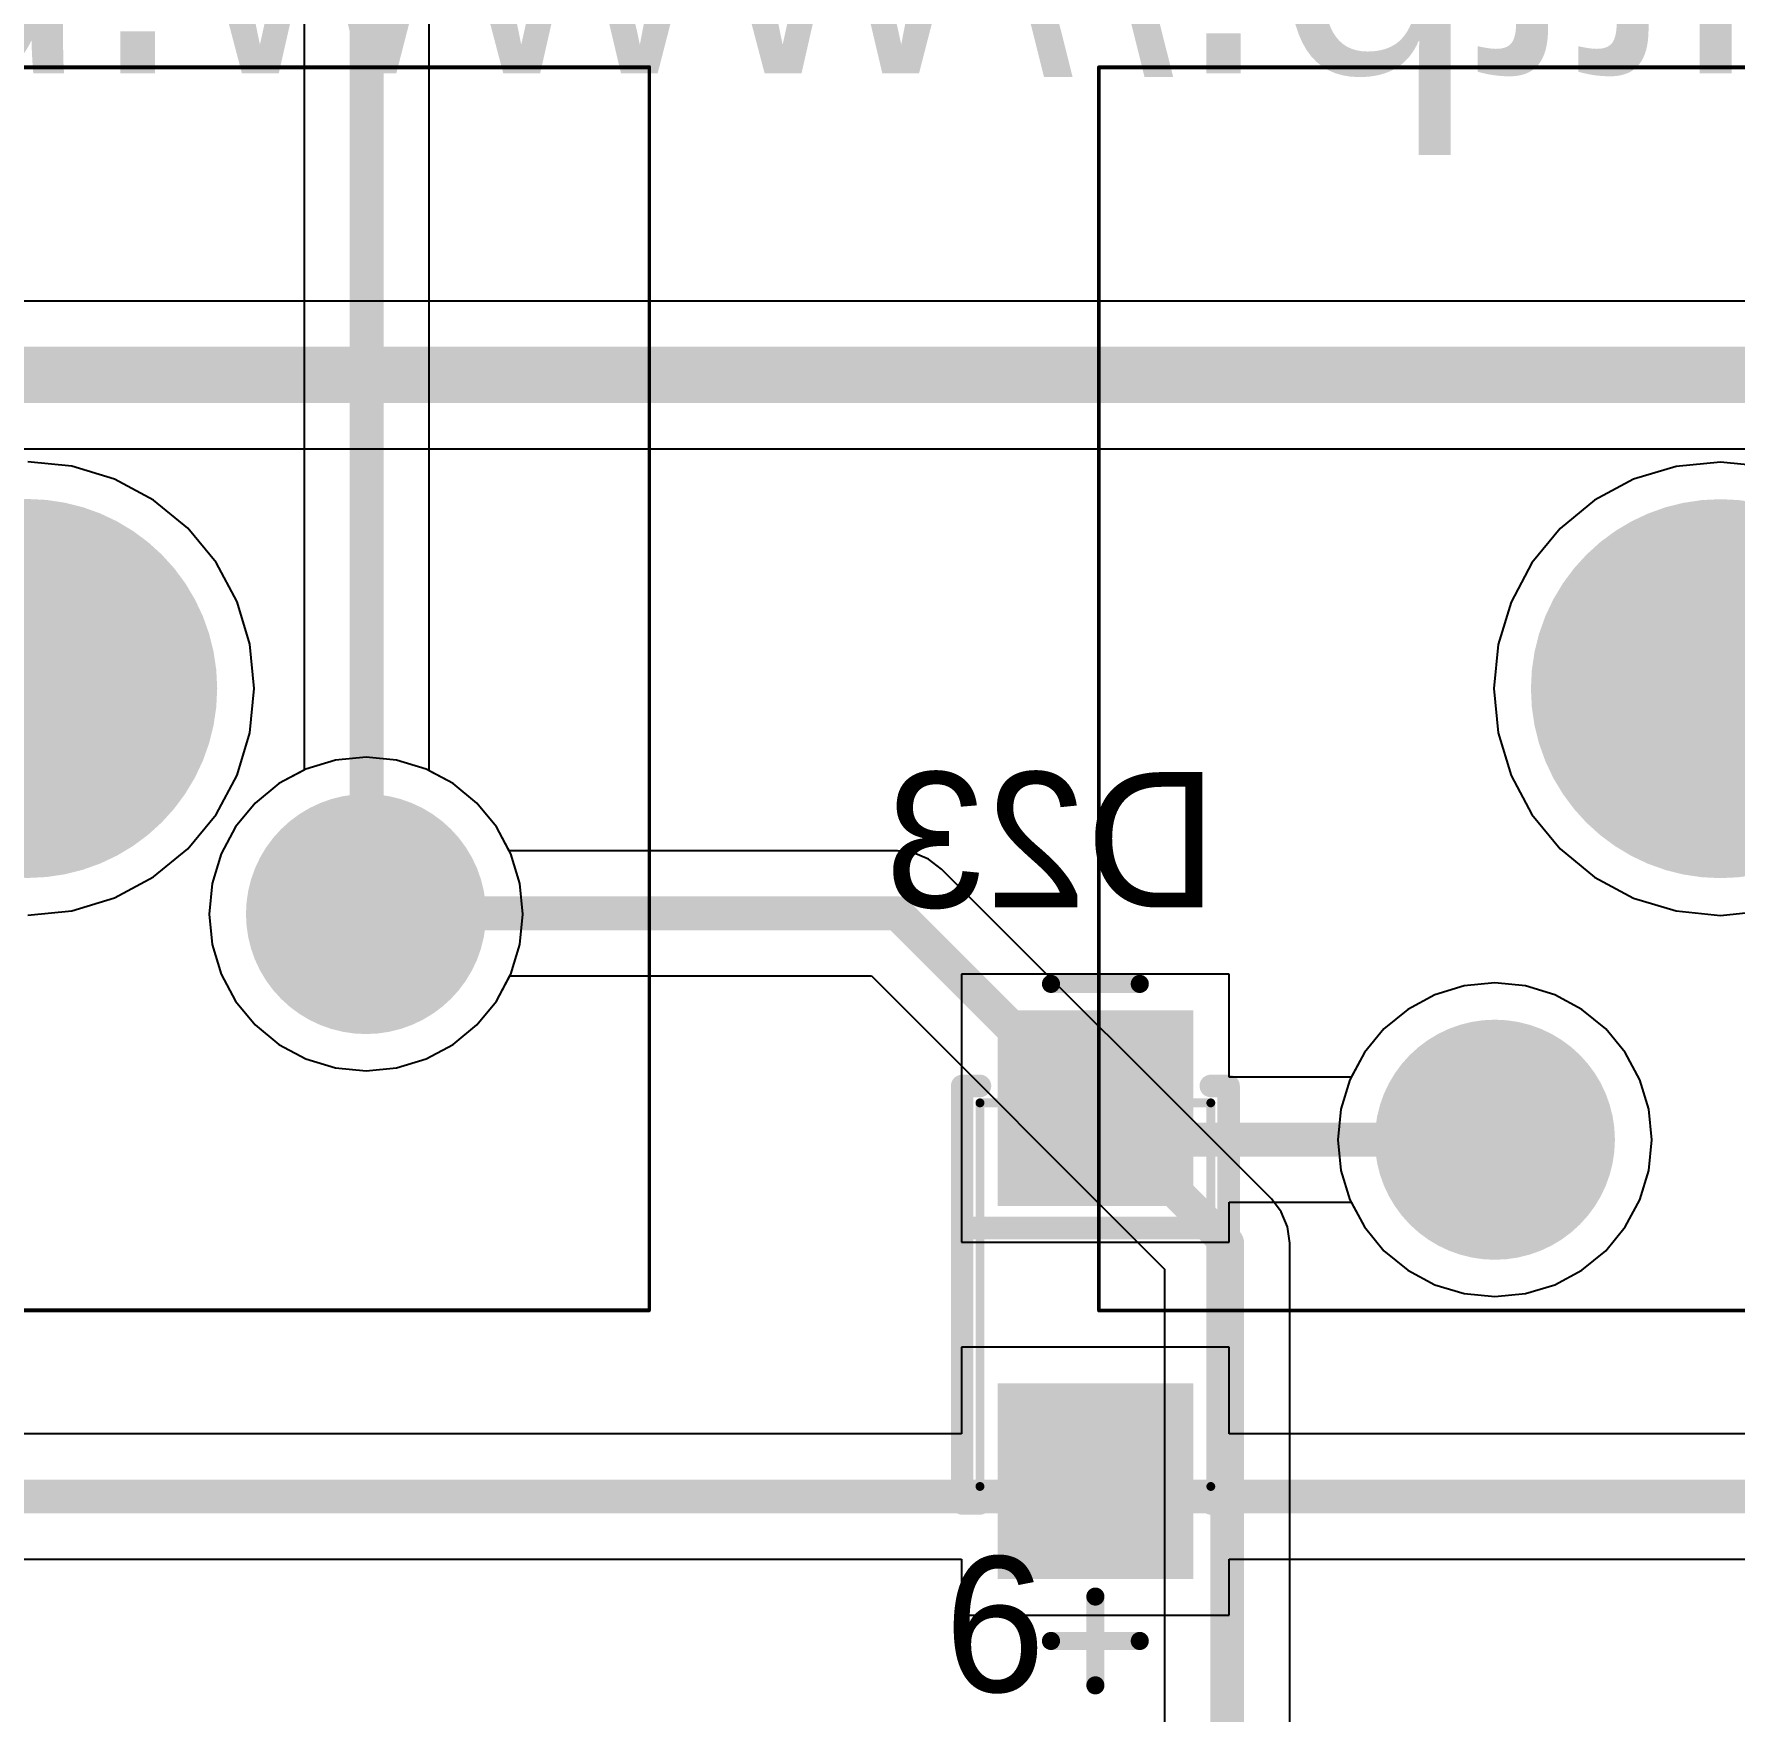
# Model space of a CAD drawing. Header units: millimetres. Extents: x 25 to 374, y 23 to 150.
# Drawn here: x 130.34 to 149.49, y 99.7 to 118.59 of the extents above; entities that cross this region are included whole.
import ezdxf

# ---------------------------------------------------------------- set-up
doc = ezdxf.new("R2010")
doc.units = ezdxf.units.MM
for name, color, linetype in [('BottomLayer', 5, 'Continuous'), ('BottomOverlay', 54, 'Continuous'), ('BottomPaste', 16, 'Continuous'), ('BottomSolder', 6, 'Continuous'), ('Mechanical1', 6, 'Continuous'), ('Mechanical13', 56, 'Continuous'), ('Mechanical15', 56, 'Continuous'), ('MultiLayer', 9, 'Continuous'), ('PadHoleLayer', 156, 'Continuous'), ('TopLayer', 1, 'Continuous'), ('TopOverlay', 2, 'Continuous'), ('TopSolder', 216, 'Continuous')]:
    doc.layers.add(name, color=color, linetype=linetype)

# ---------------------------------------------------------------- blocks, each defined once
blk = doc.blocks.new('SMA_DO_214AC__S1_B_51')
at = {"layer": 'BottomLayer'}
for points in [[(-1.1, -1), (-1.1, 1), (-3.1, -1), (-3.1, 1)], [(3.1, -1), (3.1, 1), (1.1, -1), (1.1, 1)]]:
    blk.add_solid(points, dxfattribs=at)
at = {"layer": 'BottomOverlay', "const_width": 0.254}
for points in [[(-2.35, 1.3), (-2.35, 1.5)], [(2.35, 1.5), (-2.35, 1.5)], [(-0.75, -1.5), (-0.75, 1.5)], [(2.35, 1.3), (2.35, 1.5)], [(-2.35, -1.5), (-2.35, -1.3)], [(2.35, -1.5), (2.35, -1.3)], [(2.35, -1.5), (-2.35, -1.5)]]:
    blk.add_lwpolyline(points, dxfattribs=at)
at = {"layer": 'BottomOverlay', "const_width": 0.127}
for points in [[(-2.414, 1.5, 1), (-2.287, 1.5, 1)], [(-2.414, 1.5, 1), (-2.287, 1.5, 1)], [(-0.814, 1.5, 1), (-0.687, 1.5, 1)], [(2.287, 1.5, 1), (2.414, 1.5, 1)], [(2.287, 1.5, 1), (2.414, 1.5, 1)], [(-2.414, 1.3, 1), (-2.287, 1.3, 1)], [(2.287, 1.3, 1), (2.414, 1.3, 1)], [(-2.414, -1.3, 1), (-2.287, -1.3, 1)], [(2.287, -1.3, 1), (2.414, -1.3, 1)], [(-2.414, -1.5, 1), (-2.287, -1.5, 1)], [(-2.414, -1.5, 1), (-2.287, -1.5, 1)], [(-0.814, -1.5, 1), (-0.687, -1.5, 1)], [(2.287, -1.5, 1), (2.414, -1.5, 1)], [(2.287, -1.5, 1), (2.414, -1.5, 1)]]:
    blk.add_lwpolyline(points, format="xyb", close=True, dxfattribs=at)
at = {"layer": 'BottomPaste'}
for points in [[(-1.1, -1), (-1.1, 1), (-3.1, -1), (-3.1, 1)], [(3.1, -1), (3.1, 1), (1.1, -1), (1.1, 1)]]:
    blk.add_solid(points, dxfattribs=at)
at = {"layer": 'BottomSolder'}
for points in [[(-0.998, -1.102), (-0.998, 1.102), (-3.202, -1.102), (-3.202, 1.102)], [(3.202, -1.102), (3.202, 1.102), (0.998, -1.102), (0.998, 1.102)]]:
    blk.add_solid(points, dxfattribs=at)
at = {"layer": 'Mechanical13', "const_width": 0.1}
for points in [[(2.16, 1.3), (-2.16, 1.3)], [(-2.16, -1.3), (-2.16, 1.3)], [(2.16, -1.3), (2.16, 1.3)], [(2.16, -1.3), (-2.16, -1.3)]]:
    blk.add_lwpolyline(points, dxfattribs=at)
at = {"layer": 'Mechanical13', "const_width": 0.05}
for points in [[(-2.185, 1.3, 1), (-2.135, 1.3, 1)], [(-2.185, 1.3, 1), (-2.135, 1.3, 1)], [(2.135, 1.3, 1), (2.185, 1.3, 1)], [(2.135, 1.3, 1), (2.185, 1.3, 1)], [(-2.185, -1.3, 1), (-2.135, -1.3, 1)], [(-2.185, -1.3, 1), (-2.135, -1.3, 1)], [(2.135, -1.3, 1), (2.185, -1.3, 1)], [(2.135, -1.3, 1), (2.185, -1.3, 1)]]:
    blk.add_lwpolyline(points, format="xyb", close=True, dxfattribs=at)
at = {"layer": 'Mechanical15', "const_width": 0.203}
for points in [[(-3.5, -0.5), (-3.5, 0.5)], [(3.9, -0.5), (3.9, 0.5)], [(4.4, 0), (3.4, 0)]]:
    blk.add_lwpolyline(points, dxfattribs=at)
at = {"layer": 'Mechanical15', "const_width": 0.102}
for points in [[(-3.551, 0.5, 1), (-3.449, 0.5, 1)], [(3.849, 0.5, 1), (3.951, 0.5, 1)], [(3.349, 0, 1), (3.451, 0, 1)], [(4.349, 0, 1), (4.451, 0, 1)], [(-3.551, -0.5, 1), (-3.449, -0.5, 1)], [(3.849, -0.5, 1), (3.951, -0.5, 1)]]:
    blk.add_lwpolyline(points, format="xyb", close=True, dxfattribs=at)
blk = doc.blocks.new('MX_SW_3_142')
at = {"layer": 'BottomLayer'}
for points, const_width in [([(-1.016, 0, 1), (1.016, 0, 1)], 2.032), ([(3.185, -2.54, 1), (4.435, -2.54, 1)], 1.25), ([(-3.165, -5.08, 1), (-1.915, -5.08, 1)], 1.25)]:
    blk.add_lwpolyline(points, format="xyb", close=True, dxfattribs=dict(at, const_width=const_width))
at = {"layer": 'BottomSolder'}
for points, const_width in [([(-1.067, 0, 1), (1.067, 0, 1)], 2.134), ([(3.134, -2.54, 1), (4.486, -2.54, 1)], 1.352), ([(-3.216, -5.08, 1), (-1.864, -5.08, 1)], 1.352)]:
    blk.add_lwpolyline(points, format="xyb", close=True, dxfattribs=dict(at, const_width=const_width))
at = {"layer": 'Mechanical1', "const_width": 0.0381}
for points in [[(-7, -7), (-7, 7)], [(-7, 7), (7, 7)], [(7, -7), (7, 7)], [(-7, -7), (7, -7)]]:
    blk.add_lwpolyline(points, dxfattribs=at)
at = {"layer": 'Mechanical1', "const_width": 0.0191}
for points in [[(-7.01, 7, 1), (-6.99, 7, 1)], [(-7.01, 7, 1), (-6.99, 7, 1)], [(6.99, 7, 1), (7.01, 7, 1)], [(6.99, 7, 1), (7.01, 7, 1)], [(-7.01, -7, 1), (-6.99, -7, 1)], [(-7.01, -7, 1), (-6.99, -7, 1)], [(6.99, -7, 1), (7.01, -7, 1)], [(6.99, -7, 1), (7.01, -7, 1)]]:
    blk.add_lwpolyline(points, format="xyb", close=True, dxfattribs=at)
at = {"layer": 'MultiLayer'}
for points, const_width in [([(-1.016, 0, 1), (1.016, 0, 1)], 2.032), ([(3.185, -2.54, 1), (4.435, -2.54, 1)], 1.25), ([(-3.165, -5.08, 1), (-1.915, -5.08, 1)], 1.25)]:
    blk.add_lwpolyline(points, format="xyb", close=True, dxfattribs=dict(at, const_width=const_width))
at = {"layer": 'PadHoleLayer'}
for points, const_width in [([(-1.016, 0, 1), (1.016, 0, 1)], 2.032), ([(3.435, -2.54, 1), (4.185, -2.54, 1)], 0.75), ([(-2.915, -5.08, 1), (-2.165, -5.08, 1)], 0.75)]:
    blk.add_lwpolyline(points, format="xyb", close=True, dxfattribs=dict(at, const_width=const_width))
at = {"layer": 'TopLayer'}
for points, const_width in [([(-1.016, 0, 1), (1.016, 0, 1)], 2.032), ([(3.185, -2.54, 1), (4.435, -2.54, 1)], 1.25), ([(-3.165, -5.08, 1), (-1.915, -5.08, 1)], 1.25)]:
    blk.add_lwpolyline(points, format="xyb", close=True, dxfattribs=dict(at, const_width=const_width))
at = {"layer": 'TopSolder'}
for points, const_width in [([(-1.067, 0, 1), (1.067, 0, 1)], 2.134), ([(3.134, -2.54, 1), (4.486, -2.54, 1)], 1.352), ([(-3.216, -5.08, 1), (-1.864, -5.08, 1)], 1.352)]:
    blk.add_lwpolyline(points, format="xyb", close=True, dxfattribs=dict(at, const_width=const_width))
blk = doc.blocks.new('MX_SW_3_143')
at = {"layer": 'BottomLayer'}
for points, const_width in [([(-1.016, 0, 1), (1.016, 0, 1)], 2.032), ([(3.185, -2.54, 1), (4.435, -2.54, 1)], 1.25), ([(-3.165, -5.08, 1), (-1.915, -5.08, 1)], 1.25)]:
    blk.add_lwpolyline(points, format="xyb", close=True, dxfattribs=dict(at, const_width=const_width))
at = {"layer": 'BottomSolder'}
for points, const_width in [([(-1.067, 0, 1), (1.067, 0, 1)], 2.134), ([(3.134, -2.54, 1), (4.486, -2.54, 1)], 1.352), ([(-3.216, -5.08, 1), (-1.864, -5.08, 1)], 1.352)]:
    blk.add_lwpolyline(points, format="xyb", close=True, dxfattribs=dict(at, const_width=const_width))
at = {"layer": 'Mechanical1', "const_width": 0.0381}
for points in [[(-7, -7), (-7, 7)], [(-7, 7), (7, 7)], [(7, -7), (7, 7)], [(-7, -7), (7, -7)]]:
    blk.add_lwpolyline(points, dxfattribs=at)
at = {"layer": 'Mechanical1', "const_width": 0.0191}
for points in [[(-7.01, 7, 1), (-6.99, 7, 1)], [(-7.01, 7, 1), (-6.99, 7, 1)], [(6.99, 7, 1), (7.01, 7, 1)], [(6.99, 7, 1), (7.01, 7, 1)], [(-7.01, -7, 1), (-6.99, -7, 1)], [(-7.01, -7, 1), (-6.99, -7, 1)], [(6.99, -7, 1), (7.01, -7, 1)], [(6.99, -7, 1), (7.01, -7, 1)]]:
    blk.add_lwpolyline(points, format="xyb", close=True, dxfattribs=at)
at = {"layer": 'MultiLayer'}
for points, const_width in [([(-1.016, 0, 1), (1.016, 0, 1)], 2.032), ([(3.185, -2.54, 1), (4.435, -2.54, 1)], 1.25), ([(-3.165, -5.08, 1), (-1.915, -5.08, 1)], 1.25)]:
    blk.add_lwpolyline(points, format="xyb", close=True, dxfattribs=dict(at, const_width=const_width))
at = {"layer": 'PadHoleLayer'}
for points, const_width in [([(-1.016, 0, 1), (1.016, 0, 1)], 2.032), ([(3.435, -2.54, 1), (4.185, -2.54, 1)], 0.75), ([(-2.915, -5.08, 1), (-2.165, -5.08, 1)], 0.75)]:
    blk.add_lwpolyline(points, format="xyb", close=True, dxfattribs=dict(at, const_width=const_width))
at = {"layer": 'TopLayer'}
for points, const_width in [([(-1.016, 0, 1), (1.016, 0, 1)], 2.032), ([(3.185, -2.54, 1), (4.435, -2.54, 1)], 1.25), ([(-3.165, -5.08, 1), (-1.915, -5.08, 1)], 1.25)]:
    blk.add_lwpolyline(points, format="xyb", close=True, dxfattribs=dict(at, const_width=const_width))
at = {"layer": 'TopSolder'}
for points, const_width in [([(-1.067, 0, 1), (1.067, 0, 1)], 2.134), ([(3.134, -2.54, 1), (4.486, -2.54, 1)], 1.352), ([(-3.216, -5.08, 1), (-1.864, -5.08, 1)], 1.352)]:
    blk.add_lwpolyline(points, format="xyb", close=True, dxfattribs=dict(at, const_width=const_width))

msp = doc.modelspace()

# ---------------------------------------------------------------- linework, layer by layer
at = {"layer": 'BottomLayer'}
for p, q in [((310.274, 115.587), (68.807, 115.587)), ((68.462, 113.922), (310.274, 113.922)), ((130.762, 113.727), (130.264, 113.776)), ((131.241, 113.582), (130.762, 113.727)), ((148.829, 113.725), (148.35, 113.58)), ((149.327, 113.774), (148.829, 113.725)), ((149.825, 113.725), (149.327, 113.774)), ((131.682, 113.346), (131.241, 113.582)), ((148.35, 113.58), (147.909, 113.344)), ((132.069, 113.029), (131.682, 113.346)), ((147.909, 113.344), (147.522, 113.026)), ((132.386, 112.642), (132.069, 113.029)), ((147.522, 113.026), (147.204, 112.639)), ((132.622, 112.201), (132.386, 112.642)), ((147.204, 112.639), (146.969, 112.198)), ((132.767, 111.722), (132.622, 112.201)), ((146.969, 112.198), (146.823, 111.719)), ((132.816, 111.224), (132.767, 111.722)), ((146.823, 111.719), (146.774, 111.222)), ((132.767, 110.726), (132.816, 111.224)), ((146.774, 111.222), (146.823, 110.724)), ((132.622, 110.247), (132.767, 110.726)), ((146.823, 110.724), (146.969, 110.245)), ((133.729, 110.417), (133.398, 110.316)), ((134.074, 110.451), (133.729, 110.417)), ((134.419, 110.417), (134.074, 110.451)), ((134.75, 110.316), (134.419, 110.417)), ((132.386, 109.806), (132.622, 110.247)), ((133.092, 110.153), (132.825, 109.933)), ((133.398, 110.316), (133.092, 110.153)), ((135.055, 110.153), (134.75, 110.316)), ((135.323, 109.933), (135.055, 110.153)), ((146.969, 110.245), (147.204, 109.804)), ((132.069, 109.419), (132.386, 109.806)), ((132.825, 109.933), (132.605, 109.665)), ((135.543, 109.665), (135.323, 109.933)), ((147.204, 109.804), (147.522, 109.417)), ((132.605, 109.665), (132.442, 109.36)), ((135.706, 109.36), (135.543, 109.665)), ((131.682, 109.102), (132.069, 109.419)), ((147.522, 109.417), (147.909, 109.099)), ((132.442, 109.36), (132.341, 109.029)), ((135.806, 109.029), (135.706, 109.36)), ((131.241, 108.866), (131.682, 109.102)), ((132.341, 109.029), (132.307, 108.684)), ((135.84, 108.684), (135.806, 109.029)), ((147.909, 109.099), (148.35, 108.864)), ((130.762, 108.721), (131.241, 108.866)), ((148.35, 108.864), (148.829, 108.718)), ((130.264, 108.672), (130.762, 108.721)), ((132.307, 108.684), (132.341, 108.339)), ((135.806, 108.339), (135.84, 108.684)), ((148.829, 108.718), (149.327, 108.669)), ((149.327, 108.669), (149.825, 108.718)), ((132.341, 108.339), (132.442, 108.008)), ((135.706, 108.008), (135.806, 108.339)), ((132.442, 108.008), (132.605, 107.703)), ((135.543, 107.703), (135.706, 108.008)), ((143.796, 108.005), (140.78, 108.005)), ((140.78, 108.005), (140.78, 104.989)), ((143.796, 106.846), (143.796, 108.005)), ((146.442, 107.874), (146.111, 107.774)), ((146.787, 107.908), (146.442, 107.874)), ((147.131, 107.874), (146.787, 107.908)), ((147.463, 107.774), (147.131, 107.874)), ((132.605, 107.703), (132.825, 107.435)), ((135.323, 107.435), (135.543, 107.703)), ((146.111, 107.774), (145.805, 107.61)), ((147.768, 107.61), (147.463, 107.774)), ((145.805, 107.61), (145.537, 107.391)), ((148.036, 107.391), (147.768, 107.61)), ((132.825, 107.435), (133.092, 107.215)), ((135.055, 107.215), (135.323, 107.435)), ((145.537, 107.391), (145.318, 107.123)), ((148.255, 107.123), (148.036, 107.391)), ((133.092, 107.215), (133.398, 107.052)), ((134.75, 107.052), (135.055, 107.215)), ((145.318, 107.123), (145.17, 106.846)), ((148.419, 106.818), (148.255, 107.123)), ((133.398, 107.052), (133.729, 106.951)), ((133.729, 106.951), (134.074, 106.918)), ((134.074, 106.918), (134.419, 106.951)), ((134.419, 106.951), (134.75, 107.052)), ((145.17, 106.846), (143.796, 106.846)), ((148.519, 106.486), (148.419, 106.818)), ((148.553, 106.142), (148.519, 106.486)), ((148.519, 105.797), (148.553, 106.142)), ((148.419, 105.466), (148.519, 105.797)), ((143.796, 104.989), (143.796, 105.437)), ((143.796, 105.437), (145.17, 105.437)), ((145.17, 105.437), (145.318, 105.16)), ((148.255, 105.16), (148.419, 105.466)), ((140.78, 104.989), (143.796, 104.989)), ((145.318, 105.16), (145.537, 104.892)), ((148.036, 104.892), (148.255, 105.16)), ((145.537, 104.892), (145.805, 104.673)), ((147.768, 104.673), (148.036, 104.892)), ((145.805, 104.673), (146.111, 104.509)), ((147.463, 104.509), (147.768, 104.673)), ((146.111, 104.509), (146.442, 104.409)), ((146.442, 104.409), (146.787, 104.375)), ((146.787, 104.375), (147.131, 104.409)), ((147.131, 104.409), (147.463, 104.509)), ((143.796, 103.805), (140.78, 103.805)), ((140.78, 103.805), (140.78, 102.828)), ((143.796, 102.828), (143.796, 103.805)), ((140.78, 102.828), (124.723, 102.828)), ((159.853, 102.828), (143.796, 102.828)), ((124.723, 101.419), (140.78, 101.419)), ((140.78, 101.419), (140.78, 100.789)), ((143.796, 100.789), (143.796, 101.419)), ((143.796, 101.419), (159.853, 101.419)), ((140.78, 100.789), (143.796, 100.789))]:
    msp.add_line(p, q, dxfattribs=at)
for points, const_width in [([(68.462, 114.755), (310.858, 114.755)], 0.635), ([(142.643, 106.142), (146.787, 106.142)], 0.381), ([(47.109, 102.124), (237.653, 102.124)], 0.381)]:
    msp.add_lwpolyline(points, dxfattribs=dict(at, const_width=const_width))
at = {"layer": 'BottomLayer', "const_width": 0.191}
for points in [[(142.548, 106.142, 1), (142.739, 106.142, 1)], [(146.691, 106.142, 1), (146.882, 106.142, 1)]]:
    msp.add_lwpolyline(points, format="xyb", close=True, dxfattribs=at)
at = {"layer": 'Mechanical1', "const_width": 0.0127}
for points in [[(123.268, 118.205), (137.269, 118.205)], [(137.269, 104.206), (137.269, 118.205)], [(142.318, 118.205), (156.319, 118.205)], [(142.318, 104.206), (142.318, 118.205)], [(123.268, 104.206), (137.269, 104.206)], [(142.318, 104.206), (156.319, 104.206)]]:
    msp.add_lwpolyline(points, dxfattribs=at)
at = {"layer": 'Mechanical1', "const_width": 0.00635}
for points in [[(137.266, 118.205, 1), (137.272, 118.205, 1)], [(137.266, 118.205, 1), (137.272, 118.205, 1)], [(142.315, 118.205, 1), (142.321, 118.205, 1)], [(142.315, 118.205, 1), (142.321, 118.205, 1)], [(137.266, 104.206, 1), (137.272, 104.206, 1)], [(137.266, 104.206, 1), (137.272, 104.206, 1)], [(142.315, 104.206, 1), (142.321, 104.206, 1)], [(142.315, 104.206, 1), (142.321, 104.206, 1)]]:
    msp.add_lwpolyline(points, format="xyb", close=True, dxfattribs=at)
at = {"layer": 'TopLayer'}
for p, q in [((133.377, 135.617), (133.377, 110.305)), ((134.786, 110.297), (134.786, 135.617)), ((130.762, 113.727), (130.264, 113.776)), ((131.241, 113.582), (130.762, 113.727)), ((148.829, 113.725), (148.35, 113.58)), ((149.327, 113.774), (148.829, 113.725)), ((149.825, 113.725), (149.327, 113.774)), ((131.682, 113.346), (131.241, 113.582)), ((148.35, 113.58), (147.909, 113.344)), ((132.069, 113.029), (131.682, 113.346)), ((147.909, 113.344), (147.522, 113.026)), ((132.386, 112.642), (132.069, 113.029)), ((147.522, 113.026), (147.204, 112.639)), ((132.622, 112.201), (132.386, 112.642)), ((147.204, 112.639), (146.969, 112.198)), ((132.767, 111.722), (132.622, 112.201)), ((146.969, 112.198), (146.823, 111.719)), ((132.816, 111.224), (132.767, 111.722)), ((146.823, 111.719), (146.774, 111.222)), ((132.767, 110.726), (132.816, 111.224)), ((146.774, 111.222), (146.823, 110.724)), ((132.622, 110.247), (132.767, 110.726)), ((146.823, 110.724), (146.969, 110.245)), ((132.386, 109.806), (132.622, 110.247)), ((133.092, 110.153), (132.825, 109.933)), ((133.377, 110.305), (133.092, 110.153)), ((135.055, 110.153), (134.786, 110.297)), ((135.323, 109.933), (135.055, 110.153)), ((146.969, 110.245), (147.204, 109.804)), ((132.069, 109.419), (132.386, 109.806)), ((132.825, 109.933), (132.605, 109.665)), ((135.543, 109.665), (135.323, 109.933)), ((147.204, 109.804), (147.522, 109.417)), ((132.605, 109.665), (132.442, 109.36)), ((135.687, 109.396), (135.543, 109.665)), ((131.682, 109.102), (132.069, 109.419)), ((140.058, 109.396), (135.687, 109.396)), ((140.24, 109.372), (140.058, 109.396)), ((147.522, 109.417), (147.909, 109.099)), ((132.442, 109.36), (132.341, 109.029)), ((140.41, 109.302), (140.24, 109.372)), ((140.556, 109.19), (140.41, 109.302)), ((144.27, 105.476), (140.556, 109.19)), ((131.241, 108.866), (131.682, 109.102)), ((132.341, 109.029), (132.307, 108.684)), ((147.909, 109.099), (148.35, 108.864)), ((130.762, 108.721), (131.241, 108.866)), ((148.35, 108.864), (148.829, 108.718)), ((130.264, 108.672), (130.762, 108.721)), ((132.307, 108.684), (132.341, 108.339)), ((148.829, 108.718), (149.327, 108.669)), ((149.327, 108.669), (149.825, 108.718)), ((132.341, 108.339), (132.442, 108.008)), ((132.442, 108.008), (132.605, 107.703)), ((135.543, 107.703), (135.695, 107.987)), ((135.695, 107.987), (139.766, 107.987)), ((139.766, 107.987), (143.067, 104.686)), ((146.442, 107.874), (146.111, 107.774)), ((146.787, 107.908), (146.442, 107.874)), ((147.131, 107.874), (146.787, 107.908)), ((147.463, 107.774), (147.131, 107.874)), ((132.605, 107.703), (132.825, 107.435)), ((135.323, 107.435), (135.543, 107.703)), ((146.111, 107.774), (145.805, 107.61)), ((147.768, 107.61), (147.463, 107.774)), ((145.805, 107.61), (145.537, 107.391)), ((148.036, 107.391), (147.768, 107.61)), ((132.825, 107.435), (133.092, 107.215)), ((135.055, 107.215), (135.323, 107.435)), ((145.537, 107.391), (145.318, 107.123)), ((148.255, 107.123), (148.036, 107.391)), ((133.092, 107.215), (133.398, 107.052)), ((134.75, 107.052), (135.055, 107.215)), ((145.318, 107.123), (145.155, 106.818)), ((148.419, 106.818), (148.255, 107.123)), ((133.398, 107.052), (133.729, 106.951)), ((133.729, 106.951), (134.074, 106.918)), ((134.074, 106.918), (134.419, 106.951)), ((134.419, 106.951), (134.75, 107.052)), ((145.155, 106.818), (145.054, 106.486)), ((148.519, 106.486), (148.419, 106.818)), ((145.054, 106.486), (145.02, 106.142)), ((148.553, 106.142), (148.519, 106.486)), ((145.02, 106.142), (145.054, 105.797)), ((148.519, 105.797), (148.553, 106.142)), ((145.054, 105.797), (145.155, 105.466)), ((148.419, 105.466), (148.519, 105.797)), ((144.382, 105.33), (144.27, 105.476)), ((145.155, 105.466), (145.318, 105.16)), ((148.255, 105.16), (148.419, 105.466)), ((144.452, 105.161), (144.382, 105.33)), ((144.476, 104.978), (144.452, 105.161)), ((144.476, 91.153), (144.476, 104.978)), ((145.318, 105.16), (145.537, 104.892)), ((148.036, 104.892), (148.255, 105.16)), ((145.537, 104.892), (145.805, 104.673)), ((147.768, 104.673), (148.036, 104.892)), ((143.067, 104.686), (143.067, 91.293)), ((145.805, 104.673), (146.111, 104.509)), ((147.463, 104.509), (147.768, 104.673)), ((146.111, 104.509), (146.442, 104.409)), ((146.442, 104.409), (146.787, 104.375)), ((146.787, 104.375), (147.131, 104.409)), ((147.131, 104.409), (147.463, 104.509))]:
    msp.add_line(p, q, dxfattribs=at)
at = {"layer": 'TopLayer', "const_width": 0.381}
for points in [[(134.082, 108.692), (134.082, 137.234)], [(134.082, 108.692), (140.058, 108.692)], [(140.058, 108.692), (143.772, 104.978)], [(143.772, 89.781), (143.772, 104.978)]]:
    msp.add_lwpolyline(points, dxfattribs=at)
at = {"layer": 'TopLayer', "const_width": 0.191}
for points in [[(133.986, 108.692, 1), (134.177, 108.692, 1)], [(133.986, 108.692, 1), (134.177, 108.692, 1)], [(139.963, 108.692, 1), (140.153, 108.692, 1)], [(139.963, 108.692, 1), (140.153, 108.692, 1)], [(143.676, 104.978, 1), (143.867, 104.978, 1)], [(143.676, 104.978, 1), (143.867, 104.978, 1)]]:
    msp.add_lwpolyline(points, format="xyb", close=True, dxfattribs=at)

# ---------------------------------------------------------------- block references
for name, p in [('MX_SW_3_142', (130.264, 111.224)), ('MX_SW_3_143', (149.327, 111.222))]:
    msp.add_blockref(name, p)
at = {"rotation": 270}
msp.add_blockref('SMA_DO_214AC__S1_B_51', (142.288, 104.397), dxfattribs=at)

# ---------------------------------------------------------------- texts
at = {"layer": 'BottomOverlay', "text_generation_flag": 2}
for s, height, p in [('http://www.blueschwarz.top', 3.048, (151.095, 118.153)), ('D23', 1.524, (143.66, 108.758))]:
    msp.add_text(s, height=height, dxfattribs=at).set_placement(p)
at = {"layer": 'TopOverlay'}
msp.add_text('6', height=1.524, dxfattribs=at).set_placement((140.589, 99.924))

doc.saveas('drawing.dxf')
